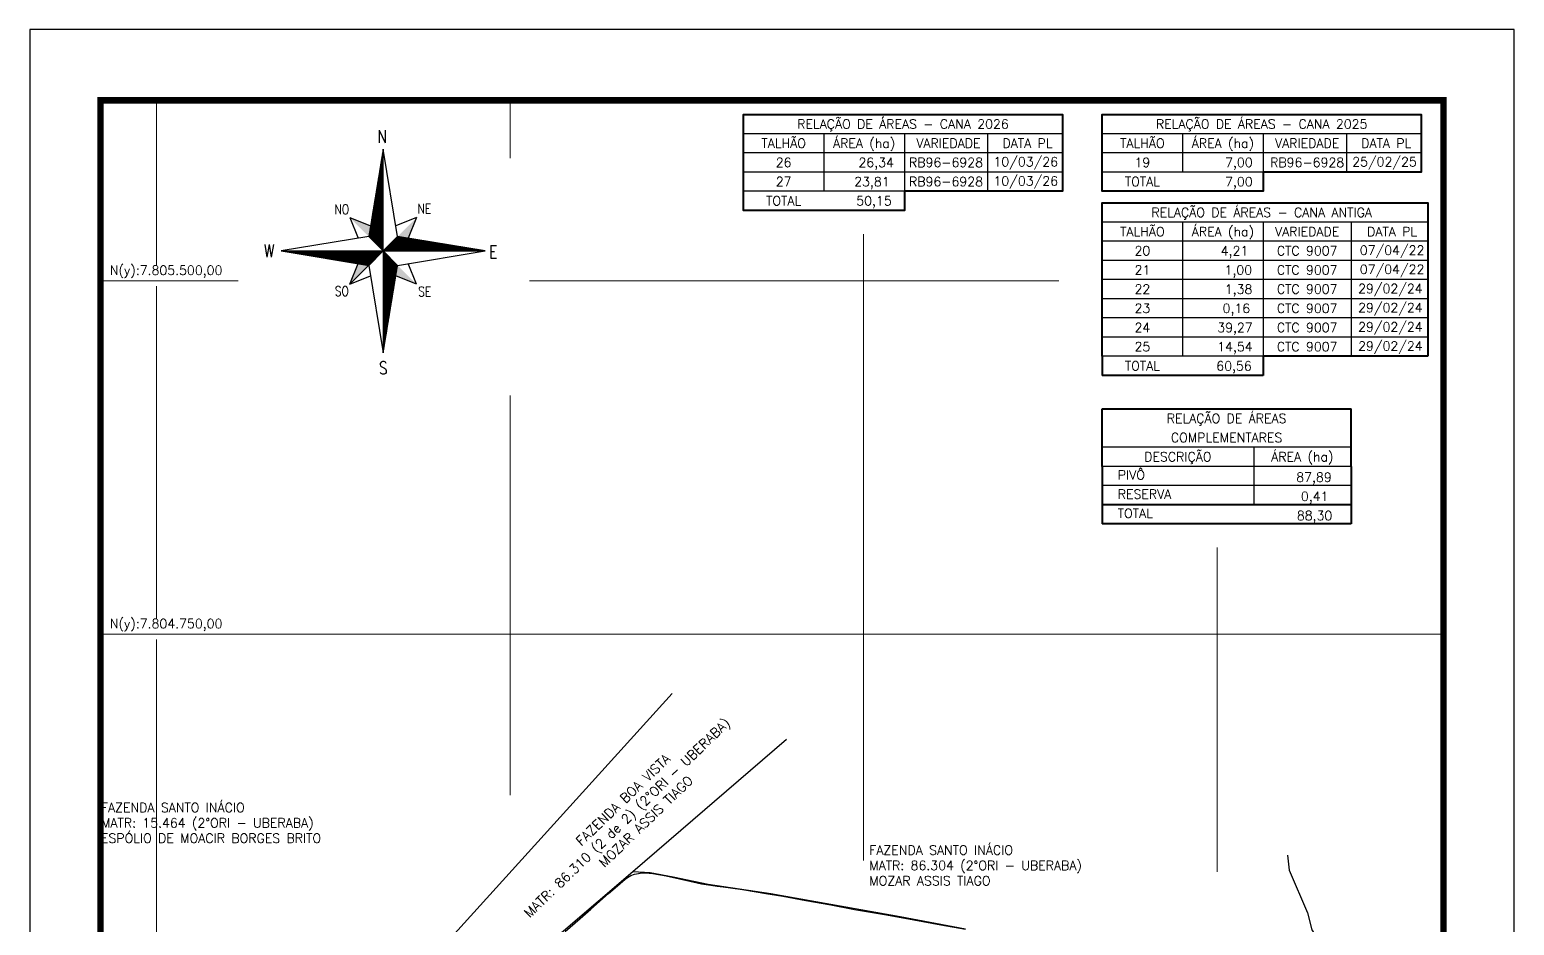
# Model space of a CAD drawing. Header units: millimetres. Extents: x 736981 to 740131, y 7801578 to 7806033.
# Drawn here: x 736981 to 740131, y 7804132 to 7806033 of the extents above; entities that cross this region are included whole.
import ezdxf
from ezdxf.enums import TextEntityAlignment as Align

# ---------------------------------------------------------------- set-up
doc = ezdxf.new("R2010")
doc.units = ezdxf.units.MM
doc.linetypes.add('CONTINUO', pattern=[0])
doc.linetypes.add('LIN0', pattern=[0])
for name, color, linetype, lineweight in [('0114000007', 1, 'Continuous', 25), ('0114000007027', 5, 'Continuous', 25), ('MALHA', 253, 'Continuous', 13)]:
    doc.layers.add(name, color=color, linetype=linetype, lineweight=lineweight)
for name, color, linetype in [('MARGEM', 7, 'CONTINUO'), ('QUADRO_DE_AREAS_CANA_2026', 7, 'Continuous'), ('QUADRO_DE_AREAS_CANA_ANTIGA', 7, 'Continuous'), ('QUADRO_DE_AREAS_COMPLEMENTARES', 7, 'Continuous'), ('SETA_NORTE', 3, 'Continuous'), ('TEXTO', 7, 'Continuous')]:
    doc.layers.add(name, color=color, linetype=linetype)
doc.styles.add('ROMANS', font='', dxfattribs={"height": 0.2})
doc.styles.add('SIMPLEX', font='simplex', dxfattribs={"height": 0.2})
doc.styles.get('ROMANS').set_extended_font_data('romans.shx')

# ---------------------------------------------------------------- blocks, each defined once
blk = doc.blocks.new('A$C309442C0')
at = {"layer": 'SETA_NORTE', "linetype": 'Continuous'}
for points in [[(73.5, 97.4), (74.7, 104.9), (60, 110.8)], [(93.8, 97.4), (101.4, 96.2), (107.3, 110.8)], [(73.5, 77), (65.9, 78.3), (60, 63.6)], [(93.8, 77), (92.6, 69.5), (107.3, 63.6)]]:
    blk.add_hatch(color=256, dxfattribs=at).paths.add_polyline_path(points)
for p, q in [((83.4, 157.5), (83.7, 157.8)), ((83.5, 158.3), (83.7, 158.4)), ((83.6, 159), (83.7, 159.1)), ((81.3, 145.3), (83.7, 147.6)), ((81.5, 146.1), (83.7, 148.2)), ((81.6, 146.8), (83.7, 148.9)), ((81.7, 147.6), (83.7, 149.5)), ((81.8, 148.3), (83.7, 150.1)), ((82, 149.1), (83.7, 150.8)), ((82.1, 149.9), (83.7, 151.4)), ((82.2, 150.6), (83.7, 152.1)), ((82.3, 151.4), (83.7, 152.7)), ((82.5, 152.2), (83.7, 153.3)), ((82.6, 152.9), (83.7, 154)), ((82.7, 153.7), (83.7, 154.6)), ((82.9, 154.4), (83.7, 155.2)), ((83, 155.2), (83.7, 155.9)), ((83.1, 156), (83.7, 156.5)), ((83.2, 156.7), (83.7, 157.2)), ((79.2, 132.3), (83.7, 136.8)), ((79.3, 133.1), (83.7, 137.4)), ((79.5, 133.8), (83.7, 138)), ((79.6, 134.6), (83.7, 138.7)), ((79.7, 135.4), (83.7, 139.3)), ((79.8, 136.1), (83.7, 140)), ((80, 136.9), (83.7, 140.6)), ((80.1, 137.7), (83.7, 141.2)), ((80.2, 138.4), (83.7, 141.9)), ((80.3, 139.2), (83.7, 142.5)), ((80.5, 139.9), (83.7, 143.1)), ((80.6, 140.7), (83.7, 143.8)), ((80.7, 141.5), (83.7, 144.4)), ((80.8, 142.2), (83.7, 145)), ((81, 143), (83.7, 145.7)), ((81.1, 143.8), (83.7, 146.3)), ((81.2, 144.5), (83.7, 147)), ((77.2, 120.1), (83.7, 126.6)), ((77.3, 120.9), (83.7, 127.2)), ((77.4, 121.6), (83.7, 127.8)), ((77.6, 122.4), (83.7, 128.5)), ((77.7, 123.2), (83.7, 129.1)), ((77.8, 123.9), (83.7, 129.8)), ((78, 124.7), (83.7, 130.4)), ((78.1, 125.5), (83.7, 131)), ((78.2, 126.2), (83.7, 131.7)), ((78.3, 127), (83.7, 132.3)), ((78.5, 127.7), (83.7, 132.9)), ((78.6, 128.5), (83.7, 133.6)), ((78.7, 129.3), (83.7, 134.2)), ((78.8, 130), (83.7, 134.9)), ((79, 130.8), (83.7, 135.5)), ((79.1, 131.6), (83.7, 136.1)), ((75.1, 107.2), (83.7, 115.7)), ((75.2, 107.9), (83.7, 116.4)), ((75.3, 108.7), (83.7, 117)), ((75.4, 109.4), (83.7, 117.7)), ((75.6, 110.2), (83.7, 118.3)), ((75.7, 111), (83.7, 118.9)), ((75.8, 111.7), (83.7, 119.6)), ((75.9, 112.5), (83.7, 120.2)), ((76.1, 113.3), (83.7, 120.8)), ((76.2, 114), (83.7, 121.5)), ((76.3, 114.8), (83.7, 122.1)), ((76.4, 115.5), (83.7, 122.8)), ((76.6, 116.3), (83.7, 123.4)), ((76.7, 117.1), (83.7, 124)), ((76.8, 117.8), (83.7, 124.7)), ((76.9, 118.6), (83.7, 125.3)), ((77.1, 119.4), (83.7, 125.9)), ((60, 110.8), (74.7, 104.9)), ((60, 110.8), (65.9, 96.2)), ((73.5, 97.3), (83.7, 107.5)), ((73.6, 98), (83.7, 108.1)), ((73.7, 98.8), (83.7, 108.7)), ((73.8, 99.5), (83.7, 109.4)), ((73.8, 97), (83.7, 106.8)), ((73.9, 100.3), (83.7, 110)), ((74.1, 101.1), (83.7, 110.6)), ((74.2, 101.8), (83.7, 111.3)), ((74.2, 96.7), (83.7, 106.2)), ((74.3, 102.6), (83.7, 111.9)), ((74.4, 103.3), (83.7, 112.6)), ((74.5, 96.4), (83.7, 105.6)), ((74.6, 104.1), (83.7, 113.2)), ((74.7, 104.9), (83.7, 113.8)), ((74.8, 105.6), (83.7, 114.5)), ((74.9, 106.4), (83.7, 115.1)), ((107.3, 110.8), (92.6, 104.9)), ((107.3, 110.8), (101.4, 96.2)), ((74.8, 96.1), (83.7, 104.9)), ((75.1, 95.7), (83.7, 104.3)), ((75.4, 95.4), (83.7, 103.6)), ((75.8, 95.1), (83.7, 103)), ((76.1, 94.8), (83.7, 102.4)), ((76.4, 94.5), (83.7, 101.7)), ((76.7, 94.2), (83.7, 101.1)), ((77, 93.8), (83.7, 100.5)), ((77.4, 93.5), (83.7, 99.8)), ((77.7, 93.2), (83.7, 99.2)), ((78, 92.9), (83.7, 98.5)), ((78.3, 92.6), (83.7, 97.9)), ((78.6, 92.2), (83.7, 97.3)), ((78.9, 91.9), (83.7, 96.6)), ((79.3, 91.6), (83.7, 96)), ((79.6, 91.3), (83.7, 95.4)), ((79.9, 91), (83.7, 94.7)), ((83.8, 87.2), (94, 97.4)), ((84.4, 87.2), (94.5, 97.3)), ((85.1, 87.2), (95.1, 97.2)), ((85.7, 87.2), (95.6, 97.1)), ((86.3, 87.2), (96.2, 97)), ((87, 87.2), (96.7, 96.9)), ((87.6, 87.2), (97.2, 96.9)), ((88.3, 87.2), (97.8, 96.8)), ((88.9, 87.2), (98.3, 96.7)), ((89.5, 87.2), (98.9, 96.6)), ((90.2, 87.2), (99.4, 96.5)), ((90.8, 87.2), (100, 96.4)), ((91.4, 87.2), (100.5, 96.3)), ((92.1, 87.2), (101.1, 96.2)), ((92.7, 87.2), (101.6, 96.1)), ((93.4, 87.2), (102.2, 96)), ((94, 87.2), (102.7, 96)), ((94.6, 87.2), (103.3, 95.9)), ((95.3, 87.2), (103.8, 95.8)), ((95.9, 87.2), (104.4, 95.7)), ((96.5, 87.2), (104.9, 95.6)), ((97.2, 87.2), (105.5, 95.5)), ((97.8, 87.2), (106, 95.4)), ((98.4, 87.2), (106.5, 95.3)), ((99.1, 87.2), (107.1, 95.2)), ((99.7, 87.2), (107.6, 95.1)), ((100.4, 87.2), (108.2, 95.1)), ((101, 87.2), (108.7, 95)), ((101.6, 87.2), (109.3, 94.9)), ((102.3, 87.2), (109.8, 94.8)), ((102.9, 87.2), (110.4, 94.7)), ((103.5, 87.2), (110.9, 94.6)), ((104.2, 87.2), (111.5, 94.5)), ((11.8, 87.2), (11.8, 87.2)), ((12.3, 87.1), (12.4, 87.2)), ((12.9, 87), (13.1, 87.2)), ((13.4, 86.9), (13.7, 87.2)), ((14, 86.8), (14.4, 87.2)), ((14.5, 86.7), (15, 87.2)), ((15.1, 86.6), (15.6, 87.2)), ((15.6, 86.6), (16.3, 87.2)), ((16.2, 86.5), (16.9, 87.2)), ((16.7, 86.4), (17.5, 87.2)), ((17.2, 86.3), (18.2, 87.2)), ((17.8, 86.2), (18.8, 87.2)), ((18.3, 86.1), (19.5, 87.2)), ((18.9, 86), (20.1, 87.2)), ((19.4, 85.9), (20.7, 87.2)), ((20, 85.8), (21.4, 87.2)), ((20.5, 85.7), (22, 87.2)), ((21.1, 85.7), (22.6, 87.2)), ((21.6, 85.6), (23.3, 87.2)), ((22.2, 85.5), (23.9, 87.2)), ((22.7, 85.4), (24.6, 87.2)), ((23.3, 85.3), (25.2, 87.2)), ((23.8, 85.2), (25.8, 87.2)), ((24.4, 85.1), (26.5, 87.2)), ((24.9, 85), (27.1, 87.2)), ((25.5, 84.9), (27.7, 87.2)), ((26, 84.8), (28.4, 87.2)), ((26.5, 84.8), (29, 87.2)), ((27.1, 84.7), (29.6, 87.2)), ((27.6, 84.6), (30.3, 87.2)), ((28.2, 84.5), (30.9, 87.2)), ((28.7, 84.4), (31.6, 87.2)), ((29.3, 84.3), (32.2, 87.2)), ((29.8, 84.2), (32.8, 87.2)), ((30.4, 84.1), (33.5, 87.2)), ((30.9, 84), (34.1, 87.2)), ((31.5, 83.9), (34.7, 87.2)), ((32, 83.9), (35.4, 87.2)), ((32.6, 83.8), (36, 87.2)), ((33.1, 83.7), (36.7, 87.2)), ((33.7, 83.6), (37.3, 87.2)), ((34.2, 83.5), (37.9, 87.2)), ((34.7, 83.4), (38.6, 87.2)), ((35.3, 83.3), (39.2, 87.2)), ((35.8, 83.2), (39.8, 87.2)), ((36.4, 83.1), (40.5, 87.2)), ((36.9, 83), (41.1, 87.2)), ((37.5, 83), (41.8, 87.2)), ((38, 82.9), (42.4, 87.2)), ((38.6, 82.8), (43, 87.2)), ((39.1, 82.7), (43.7, 87.2)), ((39.7, 82.6), (44.3, 87.2)), ((40.2, 82.5), (44.9, 87.2)), ((40.8, 82.4), (45.6, 87.2)), ((41.3, 82.3), (46.2, 87.2)), ((41.9, 82.2), (46.8, 87.2)), ((42.4, 82.1), (47.5, 87.2)), ((43, 82.1), (48.1, 87.2)), ((43.5, 82), (48.8, 87.2)), ((44, 81.9), (49.4, 87.2)), ((44.6, 81.8), (50, 87.2)), ((45.1, 81.7), (50.7, 87.2)), ((45.7, 81.6), (51.3, 87.2)), ((46.2, 81.5), (51.9, 87.2)), ((46.8, 81.4), (52.6, 87.2)), ((47.3, 81.3), (53.2, 87.2)), ((47.9, 81.2), (53.9, 87.2)), ((48.4, 81.2), (54.5, 87.2)), ((49, 81.1), (55.1, 87.2)), ((49.5, 81), (55.8, 87.2)), ((50.1, 80.9), (56.4, 87.2)), ((50.6, 80.8), (57, 87.2)), ((51.2, 80.7), (57.7, 87.2)), ((51.7, 80.6), (58.3, 87.2)), ((52.3, 80.5), (59, 87.2)), ((52.8, 80.4), (59.6, 87.2)), ((53.3, 80.3), (60.2, 87.2)), ((53.9, 80.3), (60.9, 87.2)), ((54.4, 80.2), (61.5, 87.2)), ((55, 80.1), (62.1, 87.2)), ((55.5, 80), (62.8, 87.2)), ((56.1, 79.9), (63.4, 87.2)), ((56.6, 79.8), (64, 87.2)), ((57.2, 79.7), (64.7, 87.2)), ((57.7, 79.6), (65.3, 87.2)), ((58.3, 79.5), (66, 87.2)), ((58.8, 79.4), (66.6, 87.2)), ((59.4, 79.4), (67.2, 87.2)), ((59.9, 79.3), (67.9, 87.2)), ((83.7, 87.2), (60, 63.6)), ((60.5, 79.2), (68.5, 87.2)), ((61, 79.1), (69.1, 87.2)), ((61.5, 79), (69.8, 87.2)), ((62.1, 78.9), (70.4, 87.2)), ((62.6, 78.8), (71.1, 87.2)), ((63.2, 78.7), (71.7, 87.2)), ((63.7, 78.6), (72.3, 87.2)), ((64.3, 78.5), (73, 87.2)), ((64.8, 78.4), (73.6, 87.2)), ((65.4, 78.4), (74.2, 87.2)), ((65.9, 78.3), (74.9, 87.2)), ((66.5, 78.2), (75.5, 87.2)), ((67, 78.1), (76.2, 87.2)), ((67.6, 78), (76.8, 87.2)), ((68.1, 77.9), (77.4, 87.2)), ((68.7, 77.8), (78.1, 87.2)), ((69.2, 77.7), (78.7, 87.2)), ((69.8, 77.6), (79.3, 87.2)), ((70.3, 77.5), (80, 87.2)), ((70.8, 77.5), (80.6, 87.2)), ((71.4, 77.4), (81.2, 87.2)), ((71.9, 77.3), (81.9, 87.2)), ((72.5, 77.2), (82.5, 87.2)), ((73, 77.1), (83.2, 87.2)), ((80.2, 90.7), (83.7, 94.1)), ((80.5, 90.3), (83.7, 93.4)), ((80.9, 90), (83.7, 92.8)), ((81.2, 89.7), (83.7, 92.2)), ((81.5, 89.4), (83.7, 91.5)), ((81.8, 89.1), (83.7, 90.9)), ((82.1, 88.7), (83.7, 90.3)), ((82.4, 88.4), (83.7, 89.6)), ((82.8, 88.1), (83.7, 89)), ((83.1, 87.8), (83.7, 88.4)), ((83.4, 87.5), (83.7, 87.7)), ((83.7, 87.1), (83.7, 87.1)), ((83.7, 86.4), (84, 86.8)), ((83.7, 85.8), (84.4, 86.5)), ((83.7, 85.2), (84.7, 86.2)), ((83.7, 84.5), (85, 85.9)), ((83.7, 83.9), (85.3, 85.6)), ((83.7, 83.3), (85.6, 85.2)), ((83.7, 82.6), (86, 84.9)), ((83.7, 82), (86.3, 84.6)), ((83.7, 81.3), (86.6, 84.3)), ((104.8, 87.2), (112, 94.4)), ((105.5, 87.2), (112.6, 94.3)), ((106.1, 87.2), (113.1, 94.2)), ((106.7, 87.2), (113.7, 94.1)), ((107.4, 87.2), (114.2, 94.1)), ((108, 87.2), (114.8, 94)), ((108.6, 87.2), (115.3, 93.9)), ((109.3, 87.2), (115.8, 93.8)), ((109.9, 87.2), (116.4, 93.7)), ((110.6, 87.2), (116.9, 93.6)), ((111.2, 87.2), (117.5, 93.5)), ((111.8, 87.2), (118, 93.4)), ((112.5, 87.2), (118.6, 93.3)), ((113.1, 87.2), (119.1, 93.2)), ((113.7, 87.2), (119.7, 93.2)), ((114.4, 87.2), (120.2, 93.1)), ((115, 87.2), (120.8, 93)), ((115.6, 87.2), (121.3, 92.9)), ((116.3, 87.2), (121.9, 92.8)), ((116.9, 87.2), (122.4, 92.7)), ((117.6, 87.2), (123, 92.6)), ((118.2, 87.2), (123.5, 92.5)), ((118.8, 87.2), (124, 92.4)), ((119.5, 87.2), (124.6, 92.3)), ((120.1, 87.2), (125.1, 92.3)), ((120.7, 87.2), (125.7, 92.2)), ((121.4, 87.2), (126.2, 92.1)), ((122, 87.2), (126.8, 92)), ((122.7, 87.2), (127.3, 91.9)), ((123.3, 87.2), (127.9, 91.8)), ((123.9, 87.2), (128.4, 91.7)), ((124.6, 87.2), (129, 91.6)), ((125.2, 87.2), (129.5, 91.5)), ((125.8, 87.2), (130.1, 91.4)), ((126.5, 87.2), (130.6, 91.4)), ((127.1, 87.2), (131.2, 91.3)), ((127.8, 87.2), (131.7, 91.2)), ((128.4, 87.2), (132.3, 91.1)), ((129, 87.2), (132.8, 91)), ((129.7, 87.2), (133.3, 90.9)), ((130.3, 87.2), (133.9, 90.8)), ((130.9, 87.2), (134.4, 90.7)), ((131.6, 87.2), (135, 90.6)), ((132.2, 87.2), (135.5, 90.5)), ((132.8, 87.2), (136.1, 90.5)), ((133.5, 87.2), (136.6, 90.4)), ((134.1, 87.2), (137.2, 90.3)), ((134.8, 87.2), (137.7, 90.2)), ((135.4, 87.2), (138.3, 90.1)), ((136, 87.2), (138.8, 90)), ((136.7, 87.2), (139.4, 89.9)), ((137.3, 87.2), (139.9, 89.8)), ((137.9, 87.2), (140.5, 89.7)), ((138.6, 87.2), (141, 89.6)), ((139.2, 87.2), (141.6, 89.6)), ((139.9, 87.2), (142.1, 89.5)), ((140.5, 87.2), (142.6, 89.4)), ((141.1, 87.2), (143.2, 89.3)), ((141.8, 87.2), (143.7, 89.2)), ((142.4, 87.2), (144.3, 89.1)), ((143, 87.2), (144.8, 89)), ((143.7, 87.2), (145.4, 88.9)), ((144.3, 87.2), (145.9, 88.8)), ((144.9, 87.2), (146.5, 88.7)), ((145.6, 87.2), (147, 88.7)), ((146.2, 87.2), (147.6, 88.6)), ((146.9, 87.2), (148.1, 88.5)), ((147.5, 87.2), (148.7, 88.4)), ((148.1, 87.2), (149.2, 88.3)), ((148.8, 87.2), (149.8, 88.2)), ((149.4, 87.2), (150.3, 88.1)), ((150, 87.2), (150.8, 88)), ((150.7, 87.2), (151.4, 87.9)), ((151.3, 87.2), (151.9, 87.8)), ((152, 87.2), (152.5, 87.8)), ((152.6, 87.2), (153, 87.7)), ((153.2, 87.2), (153.6, 87.6)), ((153.9, 87.2), (154.1, 87.5)), ((154.5, 87.2), (154.7, 87.4)), ((155.1, 87.2), (155.2, 87.3)), ((60, 63.6), (65.9, 78.3)), ((83.7, 80.7), (86.9, 84)), ((83.7, 80.1), (87.2, 83.6)), ((83.7, 79.4), (87.5, 83.3)), ((83.7, 78.8), (87.9, 83)), ((83.7, 78.2), (88.2, 82.7)), ((83.7, 77.5), (88.5, 82.4)), ((83.7, 76.9), (88.8, 82.1)), ((83.7, 76.2), (89.1, 81.7)), ((83.7, 75.6), (89.5, 81.4)), ((83.7, 75), (89.8, 81.1)), ((83.7, 74.3), (90.1, 80.8)), ((83.7, 73.7), (90.4, 80.5)), ((83.7, 73.1), (90.7, 80.1)), ((83.7, 72.4), (91, 79.8)), ((83.7, 71.8), (91.4, 79.5)), ((83.7, 71.2), (91.7, 79.2)), ((83.7, 70.5), (92, 78.9)), ((83.7, 69.9), (92.3, 78.5)), ((83.7, 69.2), (92.6, 78.2)), ((83.7, 68.6), (93, 77.9)), ((83.7, 68), (93.3, 77.6)), ((83.7, 67.3), (93.6, 77.3)), ((83.7, 66.7), (93.8, 76.9)), ((83.7, 66.1), (93.7, 76.1)), ((83.7, 65.4), (93.6, 75.3)), ((83.7, 64.8), (93.4, 74.6)), ((83.7, 64.1), (93.3, 73.8)), ((107.3, 63.6), (101.4, 78.3)), ((60, 63.6), (74.7, 69.5)), ((83.7, 63.5), (93.2, 73)), ((83.7, 62.9), (93.1, 72.3)), ((83.7, 62.2), (92.9, 71.5)), ((83.7, 61.6), (92.8, 70.8)), ((83.7, 61), (92.7, 70)), ((83.7, 60.3), (92.6, 69.2)), ((83.7, 59.7), (92.4, 68.5)), ((83.7, 59), (92.3, 67.7)), ((83.7, 58.4), (92.2, 66.9)), ((83.7, 57.8), (92.1, 66.2)), ((83.7, 57.1), (91.9, 65.4)), ((83.7, 56.5), (91.8, 64.7)), ((83.7, 55.9), (91.7, 63.9)), ((83.7, 55.2), (91.6, 63.1)), ((107.3, 63.6), (92.6, 69.5)), ((83.7, 54.6), (91.4, 62.4)), ((83.7, 54), (91.3, 61.6)), ((83.7, 53.3), (91.2, 60.8)), ((83.7, 52.7), (91.1, 60.1)), ((83.7, 52), (90.9, 59.3)), ((83.7, 51.4), (90.8, 58.6)), ((83.7, 50.8), (90.7, 57.8)), ((83.7, 50.1), (90.5, 57)), ((83.7, 49.5), (90.4, 56.3)), ((83.7, 48.9), (90.3, 55.5)), ((83.7, 48.2), (90.2, 54.7)), ((83.7, 47.6), (90, 54)), ((83.7, 46.9), (89.9, 53.2)), ((83.7, 46.3), (89.8, 52.5)), ((83.7, 45.7), (89.7, 51.7)), ((83.7, 45), (89.5, 50.9)), ((83.7, 44.4), (89.4, 50.2)), ((83.7, 43.8), (89.3, 49.4)), ((83.7, 43.1), (89.2, 48.6)), ((83.7, 42.5), (89, 47.9)), ((83.7, 41.8), (88.9, 47.1)), ((83.7, 41.2), (88.8, 46.3)), ((83.7, 40.6), (88.7, 45.6)), ((83.7, 39.9), (88.5, 44.8)), ((83.7, 39.3), (88.4, 44.1)), ((83.7, 38.7), (88.3, 43.3)), ((83.7, 38), (88.2, 42.5)), ((83.7, 37.4), (88, 41.8)), ((83.7, 36.8), (87.9, 41)), ((83.7, 36.1), (87.8, 40.2)), ((83.7, 35.5), (87.7, 39.5)), ((83.7, 34.8), (87.5, 38.7)), ((83.7, 34.2), (87.4, 38)), ((83.7, 33.6), (87.3, 37.2)), ((83.7, 32.9), (87.2, 36.4)), ((83.7, 32.3), (87, 35.7)), ((83.7, 31.7), (86.9, 34.9)), ((83.7, 31), (86.8, 34.1)), ((83.7, 30.4), (86.7, 33.4)), ((83.7, 29.7), (86.5, 32.6)), ((83.7, 29.1), (86.4, 31.9)), ((83.7, 28.5), (86.3, 31.1)), ((83.7, 27.8), (86.2, 30.3)), ((83.7, 27.2), (86, 29.6)), ((83.7, 26.6), (85.9, 28.8)), ((83.7, 25.9), (85.8, 28)), ((83.7, 25.3), (85.6, 27.3)), ((83.7, 24.6), (85.5, 26.5)), ((83.7, 24), (85.4, 25.8)), ((83.7, 23.4), (85.3, 25)), ((83.7, 22.7), (85.1, 24.2)), ((83.7, 22.1), (85, 23.5)), ((83.7, 21.5), (84.9, 22.7)), ((83.7, 20.8), (84.8, 21.9)), ((83.7, 20.2), (84.6, 21.2)), ((83.7, 19.6), (84.5, 20.4)), ((83.7, 18.9), (84.4, 19.7)), ((83.7, 18.3), (84.3, 18.9)), ((83.7, 17.6), (84.1, 18.1)), ((83.7, 17), (84, 17.4)), ((83.7, 16.4), (83.9, 16.6)), ((83.7, 15.7), (83.8, 15.8))]:
    blk.add_line(p, q, dxfattribs=at)
blk.add_lwpolyline([(93.8, 77), (155.7, 87.2), (93.8, 97.4), (83.7, 159.3), (73.5, 97.4), (11.6, 87.2), (73.5, 77), (83.7, 15.1)], close=True, dxfattribs=at)
for points in [[(83.7, 87.2), (83.7, 159.3)], [(83.7, 87.2), (73.5, 97.4)], [(83.7, 87.2), (93.8, 97.4)], [(11.6, 87.2), (155.7, 87.2)], [(83.7, 87.2), (73.5, 77)], [(83.7, 87.2), (93.8, 77)], [(83.7, 87.2), (83.7, 15.1)]]:
    blk.add_lwpolyline(points, dxfattribs=at)
at = {"layer": 'SETA_NORTE', "color": 7, "lineweight": 30, "style": 'ROMANS', "width": 0.8}
for s, height, p in [('N ', 8.94, (79.5, 163.6)), ('NO', 6.88, (49.1, 113.2)), ('NE', 6.87, (108, 113.7)), ('W', 8.94, (-0.7, 82.9)), ('E', 8.94, (158.6, 82.1)), ('SO', 6.88, (49.5, 55.3)), ('SE', 6.87, (108.3, 55)), ('S', 8.94, (80.6, 0))]:
    blk.add_text(s, height=height, dxfattribs=at).set_placement(p)

msp = doc.modelspace()

# ---------------------------------------------------------------- linework, layer by layer
at = {"layer": '0114000007', "linetype": 'Continuous'}
msp.add_lwpolyline([(738966, 7804123.7), (738827.4, 7804149.7), (738553.3, 7804198.7), (738420.4, 7804218.5), (738345.6, 7804234), (738297.2, 7804243.1), (738260.3, 7804245.5), (737966.2, 7803993.5)], dxfattribs=at)
at = {"layer": '0114000007027'}
msp.add_lwpolyline([(738116.5, 7804118.7), (738148.6, 7804146.6), (738171.2, 7804166.3), (738208.6, 7804199.2), (738227.6, 7804215.6), (738244.2, 7804229.5), (738248.9, 7804233.3), (738256, 7804237.3), (738263.9, 7804240.4), (738272.1, 7804242.1), (738279.3, 7804243), (738286.4, 7804243.2), (738295.1, 7804242.6), (738302.7, 7804241.6), (738331.3, 7804236.5), (738381.5, 7804225.8), (738406, 7804220.2), (738421, 7804217.5), (738439.2, 7804214.8), (738451.7, 7804213.3), (738493, 7804207.6), (738542.8, 7804199.5), (738578.4, 7804193.8), (738627.1, 7804184.4), (738680.1, 7804175), (738730.7, 7804165.7), (738794.6, 7804154.8), (738856.8, 7804143.2), (738913.6, 7804132.7), (738966, 7804123.7)], dxfattribs=at)
at = {"layer": 'MALHA'}
for points in [[(737250, 7805531.4), (737250, 7805883)], [(738000, 7805760.4), (738000, 7805883)], [(738750, 7804269.6), (738750, 7805598.6)], [(737130.6, 7805500), (737423.2, 7805500)], [(737250, 7804781.4), (737250, 7805488.7)], [(738040.8, 7805500), (739163.9, 7805500)], [(738000, 7804408), (738000, 7805256.3)], [(739500, 7804245.4), (739500, 7804934.1)], [(737130.6, 7804750), (739980.6, 7804750)], [(737250, 7804031.4), (737250, 7804738.7)]]:
    msp.add_lwpolyline(points, dxfattribs=at)
at = {"layer": 'MARGEM', "color": 174, "linetype": 'LIN0'}
for p, q in [((740130.6, 7806033), (736980.6, 7806033)), ((736980.6, 7806033), (736980.6, 7801578)), ((740130.6, 7801578), (740130.6, 7806033))]:
    msp.add_line(p, q, dxfattribs=at)
at = {"layer": 'MARGEM', "color": 174, "linetype": 'LIN0', "const_width": 13.6, "flags": 128}
msp.add_lwpolyline([(739980.6, 7802079.5), (739980.6, 7805883), (737130.6, 7805883), (737130.6, 7802079.5)], close=True, dxfattribs=at)
at = {"layer": 'QUADRO_DE_AREAS_CANA_2026', "linetype": 'Continuous'}
for p, q in [((739172, 7805812.2), (738494.9, 7805812.2)), ((738665.7, 7805812.2), (738665.7, 7805690.1)), ((738836.5, 7805812.2), (738836.5, 7805690.1)), ((739013.1, 7805812.2), (739013.1, 7805690.1)), ((739172, 7805771.5), (738494.9, 7805771.5)), ((739172, 7805730.8), (738494.9, 7805730.8)), ((738836.5, 7805690.1), (738494.9, 7805690.1))]:
    msp.add_line(p, q, dxfattribs=at)
at = {"layer": 'QUADRO_DE_AREAS_CANA_2026', "color": 174, "linetype": 'ByBlock', "lineweight": 40}
msp.add_lwpolyline([(739172, 7805771.5), (739172, 7805690.1), (738836.5, 7805690.1), (738836.5, 7805649.4), (738494.9, 7805649.4), (738494.9, 7805853), (739172, 7805853)], close=True, dxfattribs=at)
at = {"layer": 'QUADRO_DE_AREAS_CANA_ANTIGA', "linetype": 'Continuous'}
for p, q in [((739933.2, 7805812.2), (739256.1, 7805812.2)), ((739426.9, 7805812.2), (739426.9, 7805730.8)), ((739597.7, 7805812.2), (739597.7, 7805730.8)), ((739774.3, 7805812.2), (739774.3, 7805730.8)), ((739933.2, 7805771.5), (739256.1, 7805771.5)), ((739597.7, 7805730.8), (739256.1, 7805730.8)), ((739947.3, 7805624.7), (739256.1, 7805624.7)), ((739426.9, 7805624.7), (739426.9, 7805584)), ((739597.7, 7805624.7), (739597.7, 7805584)), ((739784.5, 7805624.7), (739784.5, 7805584)), ((739947.3, 7805584), (739256.1, 7805584)), ((739426.9, 7805584), (739426.9, 7805339.7)), ((739597.7, 7805584), (739597.7, 7805339.7)), ((739784.5, 7805584), (739784.5, 7805339.7)), ((739947.3, 7805543.3), (739256.1, 7805543.3)), ((739947.3, 7805502.6), (739256.1, 7805502.6)), ((739947.3, 7805461.8), (739256.1, 7805461.8)), ((739947.3, 7805421.1), (739256.1, 7805421.1)), ((739947.3, 7805380.4), (739256.1, 7805380.4)), ((739597.7, 7805339.7), (739256.1, 7805339.7))]:
    msp.add_line(p, q, dxfattribs=at)
at = {"layer": 'QUADRO_DE_AREAS_CANA_ANTIGA', "color": 174, "linetype": 'ByBlock', "lineweight": 40}
for p, q in [((739256.1, 7805339.7), (739256.1, 7805299)), ((739597.7, 7805339.7), (739597.7, 7805299)), ((739947.3, 7805339.7), (739597.7, 7805339.7)), ((739597.7, 7805299), (739256.1, 7805299))]:
    msp.add_line(p, q, dxfattribs=at)
msp.add_lwpolyline([(739933.2, 7805771.5), (739933.2, 7805730.8), (739597.7, 7805730.8), (739597.7, 7805690.1), (739256.1, 7805690.1), (739256.1, 7805730.8), (739256.1, 7805771.5), (739256.1, 7805853), (739933.2, 7805853)], close=True, dxfattribs=at)
for points in [[(739256.1, 7805584), (739256.1, 7805665.4), (739947.3, 7805665.4), (739947.3, 7805584)], [(739256.1, 7805339.7), (739256.1, 7805584)], [(739947.3, 7805584), (739947.3, 7805339.7)]]:
    msp.add_lwpolyline(points, dxfattribs=at)
at = {"layer": 'QUADRO_DE_AREAS_COMPLEMENTARES', "color": 174, "linetype": 'ByBlock', "lineweight": 40}
for p, q in [((739255.9, 7805106), (739255.9, 7805228.1)), ((739255.9, 7805228.1), (739784.3, 7805228.1)), ((739784.3, 7805106), (739784.3, 7805228.1)), ((739255.9, 7805106), (739255.9, 7804983.9)), ((739784.3, 7805106), (739784.3, 7804983.9)), ((739784.3, 7805024.6), (739255.9, 7805024.6)), ((739784.3, 7804983.9), (739255.9, 7804983.9))]:
    msp.add_line(p, q, dxfattribs=at)
at = {"layer": 'QUADRO_DE_AREAS_COMPLEMENTARES', "linetype": 'Continuous'}
for p, q in [((739784.3, 7805146.7), (739255.9, 7805146.7)), ((739577.6, 7805146.7), (739577.6, 7805024.6)), ((739784.3, 7805106), (739255.9, 7805106)), ((739784.3, 7805065.3), (739255.9, 7805065.3))]:
    msp.add_line(p, q, dxfattribs=at)
at = {"layer": 'TEXTO'}
for points in [[(738343.6, 7804623.7), (737800.5, 7804023.6)], [(738586.3, 7804526.2), (738260.3, 7804245.5)], [(739649.7, 7804280.4), (739652.8, 7804249.2), (739691.7, 7804158), (739701.1, 7804122.3), (739723.3, 7804086.2), (739751.3, 7803992.6), (739691.3, 7804000.6)]]:
    msp.add_lwpolyline(points, dxfattribs=at)

# ---------------------------------------------------------------- block references
at = {"layer": 'SETA_NORTE', "linetype": 'ByBlock', "xscale": 3, "yscale": 3, "zscale": 3}
msp.add_blockref('A$C309442C0', (737479.7, 7805301.7), dxfattribs=at)

# ---------------------------------------------------------------- texts
at = {"layer": 'MALHA', "char_height": 19.5, "width": 259.071, "attachment_point": 1, "style": 'ROMANS'}
for s, insert in [('N(y):7.805.500,00', (737150.5, 7805532.1, 1127.4)), ('N(y):7.804.750,00', (737150.5, 7804782.1, 1127.4))]:
    msp.add_mtext(s, dxfattribs=dict(at, insert=insert))
at = {"layer": 'QUADRO_DE_AREAS_CANA_2026', "linetype": 'Continuous', "style": 'SIMPLEX'}
for s, p in [('RELAÇÃO DE ÁREAS - CANA 2026', (738833.5, 7805832.6)), ('TALHÃO', (738580.3, 7805791.9)), ('ÁREA (ha)', (738751.1, 7805791.9)), ('VARIEDADE', (738929.9, 7805791.9)), ('DATA PL', (739097.7, 7805791.9)), ('10/03/26', (739094, 7805752.5)), ('26', (738580.3, 7805751.2)), ('RB96-6928', (738924.8, 7805751.2)), ('27', (738580.3, 7805710.5)), ('RB96-6928', (738924.8, 7805710.5)), ('10/03/26', (739094, 7805711.8)), ('TOTAL', (738580.3, 7805669.8))]:
    msp.add_text(s, height=19.5, dxfattribs=at).set_placement(p, align=Align.MIDDLE_CENTER)
for s, p in [('26,34', (738814.3, 7805741.3)), ('23,81', (738805.2, 7805700.6)), ('50,15', (738809.6, 7805659.9))]:
    msp.add_text(s, height=19.5, dxfattribs=at).set_placement(p, align=Align.RIGHT)
at = {"layer": 'QUADRO_DE_AREAS_CANA_ANTIGA', "linetype": 'Continuous', "style": 'SIMPLEX'}
for s, p in [('RELAÇÃO DE ÁREAS - CANA 2025', (739594.6, 7805832.6)), ('TALHÃO', (739341.5, 7805791.9)), ('ÁREA (ha)', (739512.3, 7805791.9)), ('VARIEDADE', (739691.1, 7805791.9)), ('DATA PL', (739858.8, 7805791.9)), ('25/02/25', (739855.2, 7805752.5)), ('19', (739341.5, 7805751.2)), ('RB96-6928', (739691.1, 7805751.2)), ('TOTAL', (739341.5, 7805710.5)), ('RELAÇÃO DE ÁREAS - CANA ANTIGA', (739594.6, 7805645)), ('TALHÃO', (739341.5, 7805604.3)), ('ÁREA (ha)', (739512.3, 7805604.3)), ('VARIEDADE', (739691.1, 7805604.3)), ('DATA PL', (739871.3, 7805604.3)), ('07/04/22', (739871.3, 7805564.9)), ('20', (739341.5, 7805563.6)), ('CTC 9007', (739691.1, 7805563.6)), ('21', (739341.5, 7805522.9)), ('CTC 9007', (739691.1, 7805522.9)), ('07/04/22', (739871.3, 7805524.2)), ('22', (739341.5, 7805482.2)), ('CTC 9007', (739691.1, 7805482.2)), ('29/02/24', (739867.7, 7805483.5)), ('23', (739341.5, 7805441.5)), ('CTC 9007', (739691.1, 7805441.5)), ('29/02/24', (739867.7, 7805442.8)), ('24', (739341.5, 7805400.8)), ('CTC 9007', (739691.1, 7805400.8)), ('29/02/24', (739867.7, 7805402.1)), ('25', (739341.5, 7805360.1)), ('CTC 9007', (739691.1, 7805360.1)), ('29/02/24', (739867.7, 7805361.4)), ('TOTAL', (739341.5, 7805319.4))]:
    msp.add_text(s, height=19.5, dxfattribs=at).set_placement(p, align=Align.MIDDLE_CENTER)
for s, p in [('7,00', (739575.5, 7805741.3)), ('7,00', (739575.5, 7805700.6)), ('4,21', (739566.2, 7805553.8)), ('1,00', (739574.2, 7805513.1)), ('1,38', (739574.8, 7805472.3)), ('0,16', (739570.2, 7805431.6)), ('39,27', (739575.5, 7805390.9)), ('14,54', (739575.5, 7805350.2)), ('60,56', (739573.5, 7805309.5))]:
    msp.add_text(s, height=19.5, dxfattribs=at).set_placement(p, align=Align.RIGHT)
at = {"layer": 'QUADRO_DE_AREAS_COMPLEMENTARES', "linetype": 'Continuous', "style": 'SIMPLEX'}
for s, p in [('RELAÇÃO DE ÁREAS', (739520.1, 7805207.8)), ('COMPLEMENTARES', (739520.1, 7805167.1)), ('DESCRIÇÃO', (739416.7, 7805126.4)), ('ÁREA (ha)', (739680.9, 7805126.4))]:
    msp.add_text(s, height=19.5, dxfattribs=at).set_placement(p, align=Align.MIDDLE_CENTER)
for s, p in [('PIVÔ', (739289.2, 7805087.7)), ('RESERVA', (739289.2, 7805047)), ('TOTAL', (739289.2, 7805006.3))]:
    msp.add_text(s, height=19.5, dxfattribs=at).set_placement(p, align=Align.MIDDLE_LEFT)
for s, p in [('87,89', (739743.2, 7805073.2)), ('0,41', (739736.2, 7805032.5)), ('88,30', (739744.4, 7804991.8))]:
    msp.add_text(s, height=19.5, dxfattribs=at).set_placement(p, align=Align.RIGHT)
at = {"layer": 'TEXTO', "insert": (737975.5, 7804036.7), "char_height": 20, "width": 930.823, "attachment_point": 7, "rotation": 44, "style": 'ROMANS'}
msp.add_mtext('\\pi308.74;FAZENDA BOA VISTA \\P\\pi123.51;MATR: 86.310 (2 de 2) (2°ORI - UBERABA)\\P\\pi312.08;MOZAR ASSIS TIAGO', dxfattribs=at)
at = {"layer": 'TEXTO', "linetype": 'Continuous', "char_height": 19.5, "attachment_point": 7, "style": 'SIMPLEX'}
for s, insert, width in [('FAZENDA SANTO INÁCIO\\PMATR: 15.464 (2°ORI - UBERABA)\\PESPÓLIO DE MOACIR BORGES BRITO', (737131.8, 7804307), 985.117), ('FAZENDA SANTO INÁCIO\\PMATR: 86.304 (2°ORI - UBERABA)\\PMOZAR ASSIS TIAGO', (738761.9, 7804216.6), 754.096)]:
    msp.add_mtext(s, dxfattribs=dict(at, insert=insert, width=width))

doc.saveas('drawing.dxf')
